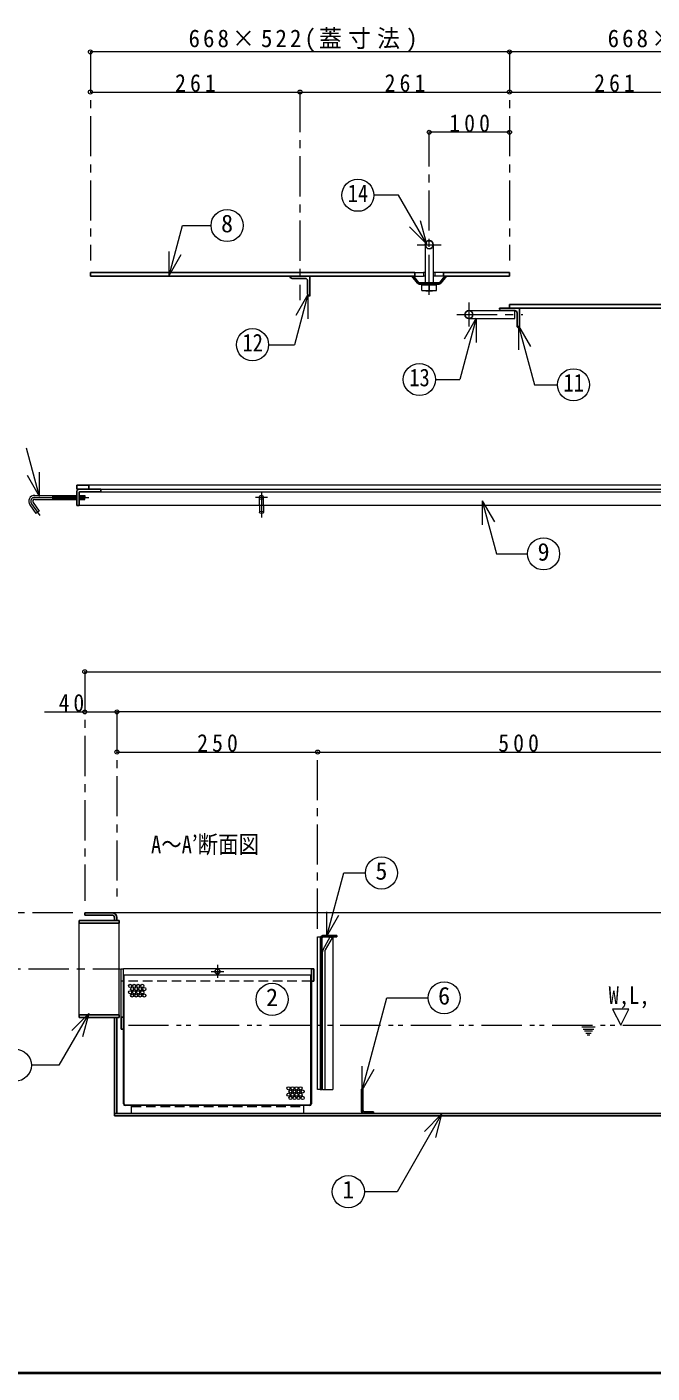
# Model space of a CAD drawing. Units: millimetres at full size, sheet at 1:10. Extents: x -2125 to 1925, y -1405 to 1405.
# Drawn here: x -1210 to -431, y -1405 to 271 of the extents above; entities that cross this region are included whole.
import ezdxf
from ezdxf.enums import TextEntityAlignment as Align

# ---------------------------------------------------------------- set-up
doc = ezdxf.new("R2010")
doc.units = ezdxf.units.MM
doc.header["$LTSCALE"] = 10
doc.header["$PDMODE"] = 32
doc.header["$PDSIZE"] = 5
for name, pattern in [('CHAIN1', [8, 5, -1, 1, -1]), ('DASHED1', [1.8, 1.2, -0.6]), ('DOUBLE_CHAIN1', [8.8, 5, -1, 0.6, -0.6, 0.6, -1])]:
    doc.linetypes.add(name, pattern=pattern)
doc.layers.add('0-A', color=4, linetype='Continuous', lineweight=9)
doc.styles.add('ＭＳ ゴシック', font='')
doc.styles.get('ＭＳ ゴシック').set_extended_font_data('MS Gothic')

msp = doc.modelspace()

# ---------------------------------------------------------------- linework, layer by layer
at = {"layer": '0-A', "linetype": 'CHAIN1'}
for p, q in [((-1130.8, 239.52), (-1130.8, -19.98)), ((-608.8, 239.52), (-608.8, -19.98)), ((-869.8, 189.52), (-869.8, -69.48)), ((-708.8, -62.98), (-708.8, 139.52)), ((-723.8, -0.48), (-693.8, -0.48)), ((-659.3, -72.48), (-659.3, -102.48)), ((-674.3, -87.48), (-592.3, -87.48)), ((-1200.19, -314.98), (-1132.69, -314.98)), ((-910.3, -314.98), (-925.3, -314.98)), ((-917.8, -307.48), (-917.8, -339.91)), ((-1204.29, -322.85), (-1193.98, -337.57)), ((-1137.8, -531.98), (-1137.8, -816.98)), ((-1097.8, -581.98), (-1097.8, -816.98)), ((-847.8, -851.98), (-847.8, -631.98)), ((-1152.8, -831.98), (-1287.8, -831.98)), ((-1287.8, -901.98), (-1093.55, -901.98)), ((-972.55, -896.98), (-972.55, -912.98)), ((-980.55, -904.98), (-964.55, -904.98))]:
    msp.add_line(p, q, dxfattribs=at)
at = {"layer": '0-A'}
for p, q in [((-608.8, 239.52), (-1130.8, 239.52)), ((-86.8, 239.52), (-608.8, 239.52)), ((-1130.8, 189.52), (-869.8, 189.52)), ((-869.8, 189.52), (-608.8, 189.52)), ((-608.8, 189.52), (-347.8, 189.52)), ((-608.8, 139.52), (-708.8, 139.52)), ((-713.8, -34.98), (-715.8, -34.98)), ((-713.8, -39.48), (-715.8, -39.48)), ((-701.8, -34.98), (-703.8, -34.98)), ((-701.8, -39.48), (-703.8, -39.48)), ((437.2, -299.98), (-1132.8, -299.98)), ((-1177.69, -317.48), (-1177.69, -312.48)), ((-1176.82, -312.48), (-1177.23, -317.48)), ((-1175.82, -312.48), (-1176.23, -317.48)), ((-1174.82, -312.48), (-1175.23, -317.48)), ((-1173.81, -312.48), (-1174.22, -317.48)), ((-1172.81, -312.48), (-1173.22, -317.48)), ((-1171.81, -312.48), (-1172.22, -317.48)), ((-1170.8, -312.48), (-1171.21, -317.48)), ((-1169.8, -312.48), (-1170.21, -317.48)), ((-1168.8, -312.48), (-1169.21, -317.48)), ((-1167.79, -312.48), (-1168.2, -317.48)), ((-1166.79, -312.48), (-1167.2, -317.48)), ((-1165.79, -312.48), (-1166.2, -317.48)), ((-1164.78, -312.48), (-1165.19, -317.48)), ((-1163.78, -312.48), (-1164.19, -317.48)), ((-1162.78, -312.48), (-1163.19, -317.48)), ((-1161.77, -312.48), (-1162.18, -317.48)), ((-1160.77, -312.48), (-1161.18, -317.48)), ((-1159.77, -312.48), (-1160.18, -317.48)), ((-1158.76, -312.48), (-1159.17, -317.48)), ((-1157.76, -312.48), (-1158.17, -317.48)), ((-1156.76, -312.48), (-1157.17, -317.48)), ((-1155.75, -312.48), (-1156.16, -317.48)), ((-1154.75, -312.48), (-1155.16, -317.48)), ((-1153.75, -312.48), (-1154.16, -317.48)), ((-1152.74, -312.48), (-1153.15, -317.48)), ((-1151.74, -312.48), (-1152.15, -317.48)), ((-1150.74, -312.48), (-1151.15, -317.48)), ((-1149.73, -312.48), (-1150.14, -317.48)), ((-1148.73, -312.48), (-1149.14, -317.48)), ((-1147.8, -313.31), (-1148.14, -317.48)), ((-1144.72, -312.48), (-1144.8, -313.44)), ((-1143.71, -312.48), (-1144.12, -317.48)), ((-1142.71, -312.48), (-1143.12, -317.48)), ((-1141.71, -312.48), (-1142.12, -317.48)), ((-1140.7, -312.48), (-1141.11, -317.48)), ((-1139.7, -312.48), (-1140.11, -317.48)), ((-1138.7, -312.48), (-1139.11, -317.48)), ((-1137.69, -312.48), (-1138.1, -317.48)), ((242.2, -324.98), (-1144.8, -324.98)), ((-920.3, -324.98), (-920.3, -333.48)), ((-915.3, -324.98), (-915.3, -333.48)), ((-1137.8, -531.98), (442.2, -531.98)), ((-1187.8, -581.98), (-1097.8, -581.98)), ((402.2, -581.98), (-1097.8, -581.98)), ((-1097.8, -631.98), (-847.8, -631.98)), ((-847.8, -631.98), (-347.8, -631.98)), ((408.2, -831.98), (-1103.8, -831.98)), ((-844.8, -861.98), (-843.64, -861.98)), ((-829.05, -861.98), (-829.05, -1051.98)), ((-855.55, -901.98), (-1089.55, -901.98)), ((-1088.55, -909.48), (-856.55, -909.48)), ((-480.31, -952.03), (-470.31, -972.03)), ((-460.31, -952.03), (-480.31, -952.03)), ((-470.31, -972.03), (-460.31, -952.03)), ((-844.8, -1051.98), (-844.05, -1051.98)), ((-841.8, -1051.98), (-842.55, -1051.98)), ((-838.8, -1051.98), (-829.05, -1051.98))]:
    msp.add_line(p, q, dxfattribs=at)
at = {"layer": '0-A', "color": 7, "lineweight": 18}
for p, q in [((-1032.57, -38.87), (-1015.9, 23.35)), ((-1015.9, 23.35), (-980.56, 23.35)), ((-711.94, 0.36), (-733.16, 21.57)), ((-711.94, 0.36), (-719.71, 29.34)), ((-1032.57, -38.87), (-1032.57, -8.87)), ((-1032.57, -38.87), (-1017.57, -12.89)), ((-713.8, -0.48), (-713.8, -47.98)), ((-703.8, -0.48), (-703.8, -47.98)), ((-726.8, -39.48), (-715.8, -39.48)), ((-713.8, -49.48), (-713.8, -50.08)), ((-712.8, -49.98), (-704.8, -49.98)), ((-704.8, -49.98), (-708.8, -50.48)), ((-699.8, -50.48), (-704.8, -49.98)), ((-703.8, -49.48), (-703.8, -50.08)), ((-690.8, -39.48), (-701.8, -39.48)), ((-859.78, -62.64), (-876.48, -124.97)), ((-859.78, -62.64), (-874.78, -88.62)), ((-859.78, -62.64), (-859.78, -92.64)), ((-717.8, -50.48), (-699.8, -50.48)), ((-717.8, -57.48), (-717.8, -50.48)), ((-717.8, -57.48), (-699.8, -57.48)), ((-717.8, -57.48), (-712.8, -57.98)), ((-712.8, -57.98), (-708.8, -57.48)), ((-708.8, -50.48), (-708.8, -57.48)), ((-708.8, -57.48), (-704.8, -57.98)), ((-699.8, -57.48), (-699.8, -50.48)), ((-659.3, -82.48), (-618.3, -82.48)), ((-650.36, -92.09), (-670.79, -168.33)), ((-650.36, -92.09), (-665.36, -118.07)), ((-650.36, -92.09), (-650.36, -122.09)), ((-597.47, -101.39), (-597.47, -131.39)), ((-597.47, -101.39), (-582.47, -127.37)), ((-908.85, -124.97), (-876.48, -124.97)), ((-701.06, -168.33), (-670.79, -168.33)), ((-1194.37, -313.7), (-1210.44, -253.72)), ((-1194.37, -313.7), (-1194.37, -283.7)), ((-1194.37, -313.7), (-1209.37, -287.72)), ((-1200.19, -312.48), (-1147.8, -312.48)), ((-1200.19, -317.48), (-1147.8, -317.48)), ((-1144.8, -312.48), (-1137.69, -312.48)), ((-1144.8, -317.48), (-1137.69, -317.48)), ((-1137.69, -317.48), (-1137.69, -312.48)), ((-1117.8, -304.98), (422.2, -304.98)), ((-1117.8, -307.98), (422.2, -307.98)), ((-1206.33, -324.28), (-1198.89, -334.91)), ((-1202.24, -321.42), (-1194.8, -332.04)), ((-1194.8, -332.04), (-1198.89, -334.91)), ((-642.65, -319.25), (-627.65, -345.23)), ((-642.65, -319.25), (-642.65, -349.25)), ((-642.65, -319.25), (-624.94, -385.34)), ((-624.94, -385.34), (-586.35, -385.34)), ((-836.27, -861.07), (-815.21, -782.46)), ((-815.21, -782.46), (-788.31, -782.46)), ((-836.27, -861.07), (-836.27, -831.07)), ((-836.27, -861.07), (-821.27, -835.09)), ((-1144.8, -959.13), (-1144.8, -844.83)), ((-1094.8, -959.13), (-1094.8, -844.83)), ((-847.8, -861.98), (-844.8, -861.98)), ((-847.8, -1051.98), (-847.8, -861.98)), ((-844.8, -861.98), (-844.8, -1051.98)), ((-840.99, -877.59), (-831.98, -861.98)), ((-841.8, -1051.98), (-841.8, -880.59)), ((-838.8, -879.79), (-838.8, -1051.98)), ((-1092.55, -901.98), (-1089.55, -901.98)), ((-1092.55, -961.98), (-1092.55, -901.98)), ((-1089.55, -961.98), (-1089.55, -901.98)), ((-1089.55, -909.48), (-1088.55, -909.48)), ((-1088.55, -1069.98), (-1088.55, -909.48)), ((-856.55, -909.48), (-855.55, -909.48)), ((-856.55, -909.48), (-856.55, -1069.98)), ((-855.55, -916.98), (-855.55, -1069.98)), ((-1132.89, -957.32), (-1154.11, -978.53)), ((-1132.89, -957.32), (-1140.66, -986.29)), ((-1089.55, -1069.98), (-1089.55, -976.98)), ((-792.33, -1052.77), (-792.33, -1022.77)), ((-792.33, -1052.77), (-777.33, -1026.79)), ((-844.8, -1051.98), (-847.8, -1051.98)), ((-841.8, -1051.98), (-838.8, -1051.98)), ((-1087.55, -1070.98), (-857.55, -1070.98)), ((-857.55, -1071.98), (-1087.55, -1071.98)), ((-1079.55, -1081.98), (-1079.55, -1071.98)), ((-865.55, -1071.98), (-865.55, -1081.98)), ((-693.31, -1082.91), (-748.91, -1179.21)), ((-693.31, -1082.91), (-714.52, -1104.12)), ((-693.31, -1082.91), (-701.08, -1111.89)), ((-748.91, -1179.21), (-789.56, -1179.21))]:
    msp.add_line(p, q, dxfattribs=at)
at = {"layer": '0-A', "color": 5, "lineweight": 25}
for p, q in [((-1130.8, -34.98), (-1130.8, -39.48)), ((-1130.8, -34.98), (-726.8, -34.98)), ((-1130.8, -39.48), (-726.8, -39.48)), ((-879.3, -42.48), (-863.3, -42.48)), ((-860.3, -61.48), (-860.3, -45.48)), ((-857.3, -39.48), (-857.3, -64.48)), ((-723.2, -48.36), (-730.3, -39.48)), ((-722.03, -47.42), (-728.38, -39.48)), ((-726.8, -34.98), (-726.8, -39.48)), ((-696.74, -47.98), (-720.85, -47.98)), ((-720.85, -49.48), (-696.74, -49.48)), ((-695.57, -47.42), (-689.22, -39.48)), ((-694.4, -48.36), (-687.3, -39.48)), ((-690.8, -34.98), (-608.8, -34.98)), ((-608.8, -34.98), (-608.8, -39.48)), ((-621.3, -79.48), (-86.8, -79.48)), ((-618.3, -82.48), (-602.3, -82.48)), ((-608.8, -74.98), (-86.8, -74.98)), ((-608.8, -74.98), (-608.8, -79.48)), ((-596.3, -79.48), (-596.3, -104.48)), ((-599.3, -101.48), (-599.3, -85.48)), ((-1147.8, -299.98), (-1147.8, -304.98)), ((-1132.8, -299.98), (-1147.8, -299.98)), ((-1132.8, -299.98), (-1132.8, -304.98)), ((-1147.8, -304.98), (-1117.8, -304.98)), ((-1147.8, -307.98), (-1147.8, -324.98)), ((-1144.8, -308.98), (-1144.8, -324.98)), ((-1143.8, -307.98), (-1117.8, -307.98)), ((-1117.8, -304.98), (-1117.8, -307.98)), ((-1144.8, -324.98), (-1147.8, -324.98)), ((-1137.8, -831.98), (-1137.8, -834.98)), ((-1103.8, -831.98), (-1137.8, -831.98)), ((-1137.8, -834.98), (-1103.8, -834.98)), ((-1144.8, -841.48), (-1094.8, -841.48)), ((-1144.8, -844.83), (-1144.8, -841.48)), ((-1144.8, -844.83), (-1094.8, -844.83)), ((-1100.8, -837.98), (-1100.8, -841.48)), ((-1097.8, -841.48), (-1097.8, -837.98)), ((-1094.8, -844.83), (-1094.8, -841.48)), ((-844.05, -1051.98), (-844.05, -863.48)), ((-842.55, -863.48), (-842.55, -1051.98)), ((-841.11, -861.98), (-824.05, -861.98)), ((-824.05, -860.48), (-841.05, -860.48)), ((-824.05, -861.98), (-824.05, -860.48)), ((-855.55, -901.98), (-855.55, -916.98)), ((-1144.8, -959.13), (-1094.8, -959.13)), ((-1144.8, -962.48), (-1144.8, -959.13)), ((-1144.8, -962.48), (-1094.8, -962.48)), ((-1100.8, -1084.98), (-1100.8, -962.48)), ((-1097.8, -962.48), (-1097.8, -1081.98)), ((-1094.8, -962.48), (-1094.8, -959.13)), ((-1092.55, -961.98), (-1089.55, -961.98)), ((-1092.55, -976.98), (-1092.55, -961.98)), ((-1089.55, -976.98), (-1089.55, -961.98)), ((-1089.55, -976.98), (-1092.55, -976.98)), ((-842.55, -1051.98), (-844.05, -1051.98)), ((-1100.8, -1081.98), (405.2, -1081.98)), ((405.2, -1084.98), (-1100.8, -1084.98)), ((-789.3, -1079.98), (-778.3, -1079.98)), ((-778.3, -1079.98), (-778.3, -1081.98))]:
    msp.add_line(p, q, dxfattribs=at)
at = {"layer": '0-A', "linetype": 'DASHED1'}
for p, q in [((-714.8, -47.98), (-714.8, -49.48)), ((-713.8, -47.98), (-713.8, -49.48)), ((-703.8, -47.98), (-703.8, -49.48)), ((-702.8, -47.98), (-702.8, -49.48)), ((-920.3, -324.98), (-920.3, -314.98)), ((-915.3, -324.98), (-915.3, -314.98)), ((-855.55, -916.98), (-1092.55, -916.98)), ((-1079.55, -1072.98), (-865.55, -1072.98))]:
    msp.add_line(p, q, dxfattribs=at)
at = {"layer": '0-A', "linetype": 'DOUBLE_CHAIN1'}
for p, q in [((-1083.55, -971.98), (237.2, -971.98)), ((-501.88, -974.53), (-518.75, -974.53)), ((-517.06, -977.03), (-503.57, -977.03)), ((-505.26, -979.53), (-515.37, -979.53)), ((-513.69, -982.03), (-506.94, -982.03)), ((-508.63, -984.53), (-512, -984.53))]:
    msp.add_line(p, q, dxfattribs=at)
at = {"layer": '0-A', "color": 1, "lineweight": 40}
msp.add_line((1925.2, -1404.98), (-2124.8, -1404.98), dxfattribs=at)
at = {"layer": '0-A', "color": 7, "lineweight": 18}
for points in [[(-711.94, 0.36), (-746.98, 61.05), (-777.74, 61.05)], [(-726.8, -34.98), (-715.8, -34.98), (-715.8, -39.48)], [(-708.8, -50.48), (-712.8, -49.98), (-717.8, -50.48)], [(-690.8, -34.98), (-701.8, -34.98), (-701.8, -39.48)], [(-712.8, -57.98), (-704.8, -57.98), (-699.8, -57.48)], [(-659.3, -92.48), (-602.3, -92.48), (-602.3, -82.48)], [(-597.47, -101.39), (-577.8, -174.81), (-549.03, -174.81)], [(-831.98, -861.98), (-829.73, -863.28), (-838.39, -878.29)], [(-792.33, -1052.77), (-761.55, -937.88), (-710.2, -937.88)], [(-1132.89, -957.32), (-1170.13, -1021.82), (-1204.36, -1021.82)]]:
    msp.add_lwpolyline(points, dxfattribs=at)
at = {"layer": '0-A', "color": 5, "lineweight": 25}
for points in [[(-690.8, -34.98), (-690.8, -39.48), (-608.8, -39.48)], [(-855.55, -901.98), (-852.55, -901.98), (-852.55, -916.98), (-855.55, -916.98)], [(-793.3, -1077.98), (-793.3, -1051.98), (-791.3, -1051.98), (-791.3, -1077.98)]]:
    msp.add_lwpolyline(points, dxfattribs=at)
at = {"layer": '0-A', "color": 7, "lineweight": 18}
for centre in [(-797.74, 61.05), (-960.56, 23.35), (-928.85, -124.97), (-721.06, -168.33), (-529.03, -174.81), (-566.35, -385.34), (-768.31, -782.46), (-904.51, -939.85), (-690.2, -937.88), (-1224.36, -1021.82), (-809.56, -1179.21)]:
    msp.add_circle(centre, 20, dxfattribs=at)
at = {"layer": '0-A', "color": 5, "lineweight": 25}
for centre, radius in [((-708.8, -0.48), 5), ((-659.3, -87.48), 5), ((-972.55, -904.98), 3)]:
    msp.add_circle(centre, radius, dxfattribs=at)
at = {"layer": '0-A'}
for centre, radius in [((-917.8, -314.98), 2.5), ((-1081.29, -923.04), 2), ((-1076.29, -923.04), 2), ((-1071.29, -923.04), 2), ((-1066.29, -923.04), 2), ((-1081.29, -931.04), 2), ((-1078.79, -927.04), 2), ((-1078.79, -935.04), 2), ((-1076.29, -931.04), 2), ((-1073.79, -927.04), 2), ((-1073.79, -935.04), 2), ((-1071.29, -931.04), 2), ((-1068.79, -927.04), 2), ((-1068.79, -935.04), 2), ((-1066.29, -931.04), 2), ((-1063.79, -927.04), 2), ((-1063.79, -935.04), 2), ((-884.08, -1050.5), 2), ((-881.58, -1054.5), 2), ((-879.08, -1050.5), 2), ((-876.58, -1054.5), 2), ((-874.08, -1050.5), 2), ((-871.58, -1054.5), 2), ((-869.08, -1050.5), 2), ((-866.58, -1054.5), 2), ((-884.08, -1058.5), 2), ((-881.58, -1062.5), 2), ((-879.08, -1058.5), 2), ((-876.58, -1062.5), 2), ((-874.08, -1058.5), 2), ((-871.58, -1062.5), 2), ((-869.08, -1058.5), 2), ((-866.58, -1062.5), 2)]:
    msp.add_circle(centre, radius, dxfattribs=at)
at = {"layer": '0-A', "color": 5, "lineweight": 25}
for centre, radius, start, end in [((-879.3, -39.48), 3, 180, 270), ((-863.3, -45.48), 3, 0, 90), ((-720.85, -46.48), 3, 218.65981, 270), ((-720.85, -46.48), 1.5, 218.65981, 270), ((-696.74, -46.48), 1.5, 270, 321.34019), ((-696.74, -46.48), 3, 270, 321.34019), ((-857.3, -61.48), 3, 180, 270), ((-618.3, -79.48), 3, 180, 270), ((-602.3, -85.48), 3, 0, 90), ((-596.3, -101.48), 3, 180, 270), ((-1144.8, -307.98), 3, 90, 180), ((-1143.8, -308.98), 1, 90, 180), ((-1103.8, -837.98), 6, 0, 90), ((-1103.8, -837.98), 3, 0, 90), ((-841.05, -863.48), 3, 92.27697, 180), ((-841.05, -863.48), 1.5, 92.27697, 180), ((-789.3, -1077.98), 4, 180, 270), ((-789.3, -1077.98), 2, 180, 270)]:
    msp.add_arc(centre, radius, start, end, dxfattribs=at)
at = {"layer": '0-A', "color": 7, "lineweight": 18}
for centre, radius, start, end in [((-1200.19, -319.98), 7.5, 90, 215), ((-1200.19, -319.98), 2.5, 90, 215), ((-841.05, -863.48), 3, 90, 92.27697), ((-835.8, -880.59), 6, 150, 180), ((-835.8, -879.79), 3, 150, 180), ((-1087.55, -1069.98), 2, 180, 270), ((-1087.55, -1069.98), 1, 180, 270), ((-857.55, -1069.98), 1, 270, 0), ((-857.55, -1069.98), 2, 270, 0)]:
    msp.add_arc(centre, radius, start, end, dxfattribs=at)
at = {"layer": '0-A', "linetype": 'CHAIN1'}
msp.add_arc((-1200.19, -319.98), 5, 90, 215, dxfattribs=at)
at = {"layer": '0-A'}
msp.add_ellipse((-917.8, -333.47), major_axis=(2.5, 0), ratio=0.57, dxfattribs=at)
for p in [(-1130.8, 239.52), (-608.8, 239.52), (-1130.8, 189.52), (-869.8, 189.52), (-608.8, 189.52), (-708.8, 139.52), (-608.8, 139.52), (-1137.8, -531.98), (-1137.8, -581.98), (-1097.8, -581.98), (-1097.8, -631.98), (-847.8, -631.98)]:
    msp.add_point(p, dxfattribs=at)

# ---------------------------------------------------------------- texts
at = {"layer": '0-A', "color": 7, "style": 'ＭＳ ゴシック', "width": 0.85}
for s, p in [('14', (-810.24, 46.05)), ('12', (-941.35, -139.97)), ('13', (-733.56, -183.33)), ('11', (-541.53, -189.81)), ('A～A’断面図', (-1055.3, -764.48)), ('W,L,', (-485.31, -952.03))]:
    msp.add_text(s, height=21.99, dxfattribs=at).set_placement(p, align=Align.BOTTOM_LEFT)
at = {"layer": '0-A', "color": 7, "style": 'ＭＳ ゴシック'}
for s, p in [('8', (-968.06, 8.35)), ('9', (-573.85, -400.34)), ('5', (-775.81, -797.46)), ('2', (-912.01, -954.85)), ('6', (-697.7, -952.88)), ('1', (-817.06, -1194.21))]:
    msp.add_text(s, height=21.99, dxfattribs=at).set_placement(p, align=Align.BOTTOM_LEFT)
at = {"layer": '0-A', "color": 7, "char_height": 21.99, "attachment_point": 7, "style": 'ＭＳ ゴシック'}
for s, insert in [('\\T1.27;\\W0.95;668×522(蓋寸法)', (-1008.55, 239.52)), ('\\T1.27;\\W0.95;668×522(蓋寸法)', (-486.55, 239.52)), ('\\T1.38;\\W0.9;261', (-1025.3, 189.52)), ('\\T1.38;\\W0.9;261', (-764.3, 189.52)), ('\\T1.38;\\W0.9;261', (-503.3, 189.52)), ('\\T1.38;\\W0.9;100', (-683.8, 139.52)), ('\\T1.36;\\W0.9;40', (-1170.3, -581.98)), ('\\T1.38;\\W0.9;250', (-997.8, -631.98)), ('\\T1.38;\\W0.9;500', (-622.8, -631.98))]:
    msp.add_mtext(s, dxfattribs=dict(at, insert=insert))

doc.saveas('drawing.dxf')
